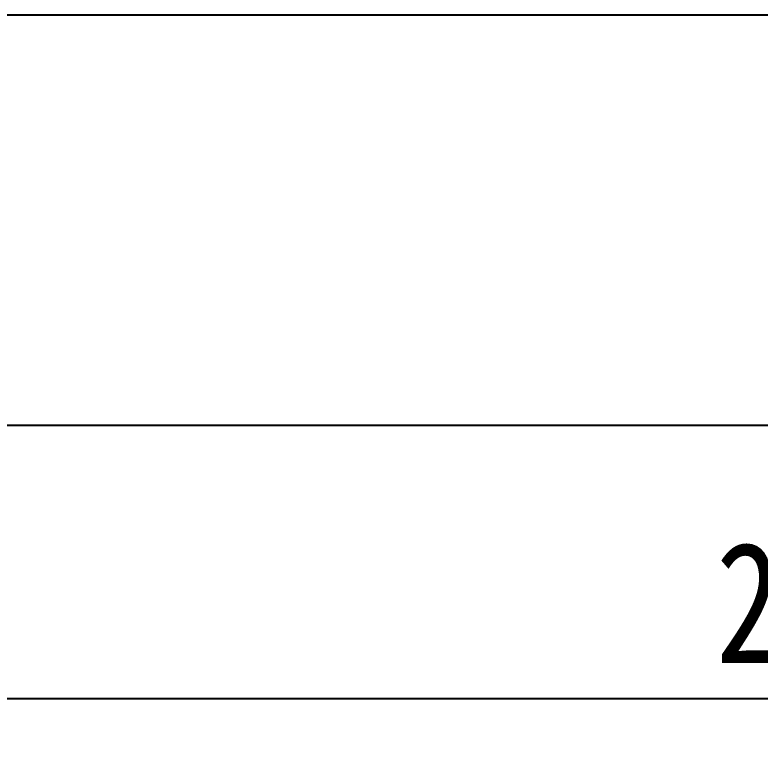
# Model space of a CAD drawing. Extents: x 59521 to 184406, y -1257 to 56672.
# Drawn here: x 67869.7 to 68323.2, y 17406.6 to 17854.2 of the extents above; entities that cross this region are included whole.
import ezdxf

# ---------------------------------------------------------------- set-up
doc = ezdxf.new("R2010")
doc.units = 0
doc.header["$MEASUREMENT"] = 0
doc.header["$PDMODE"] = 2
doc.header["$PDSIZE"] = 0.2
doc.layers.get('0').update_dxf_attribs({"linetype": 'CONTINUOUS'})
doc.layers.get('DEFPOINTS').update_dxf_attribs({"linetype": 'CONTINUOUS'})
doc.layers.add('THICK', color=7, linetype='CONTINUOUS', lineweight=0)
doc.styles.add('仿宋', font='', dxfattribs={"width": 0.8})
doc.styles.get('仿宋').set_extended_font_data('SimSun')
doc.dimstyles.new('12倍', dxfattribs={"dimscale": 21, "dimtxt": 3.5, "dimasz": 2.5, "dimexe": 1.5, "dimexo": 0, "dimgap": 1, "dimtad": 1, "dimtoh": 1, "dimdsep": 46, "dimtxsty": '仿宋', "dimcen": 2.5, "dimdle": 5, "dimclrd": 4, "dimclre": 4, "dimclrt": 3, "dimadec": 0, "dimazin": 0, "dimtfac": 1, "dimtmove": 0, "dimatfit": 3, "dimfxl": 1, "dimtolj": 1, "dimarcsym": 0})

# ---------------------------------------------------------------- blocks, each defined once
blk = doc.blocks.new('*D165')
at = {"color": 4, "linetype": 'Continuous', "lineweight": -2, "transparency": 16777216}
for p, q in [((67376.24, 17539.42), (67376.24, 17406.61)), ((69376.24, 17539.42), (69376.24, 17406.61)), ((67428.74, 17438.11), (69323.74, 17438.11))]:
    blk.add_line(p, q, dxfattribs=at)
at = {"color": 4, "transparency": 16777216}
for points in [[(67428.74, 17446.86), (67428.74, 17429.36), (67376.24, 17438.11)], [(69323.74, 17446.86), (69323.74, 17429.36), (69376.24, 17438.11)]]:
    blk.add_solid(points, dxfattribs=at)
at = {"layer": 'DEFPOINTS', "color": 0, "transparency": 16777216}
for p in [(67376.24, 17539.42), (69376.24, 17539.42), (69376.24, 17438.11)]:
    blk.add_point(p, dxfattribs=at)
at = {"color": 3, "transparency": 16777216, "insert": (68376.24, 17495.86), "char_height": 73.5, "attachment_point": 5, "style": '仿宋'}
blk.add_mtext('\\A1;2000', dxfattribs=at)

msp = doc.modelspace()

# ---------------------------------------------------------------- linework, layer by layer
at = {"layer": 'THICK', "lineweight": -3}
msp.add_lwpolyline([(77414.239, 17854.172), (77414.239, 17709.172), (77390.239, 17709.172), (77390.239, 17604.172), (65554.239, 17604.172), (65554.239, 17709.172), (65530.239, 17709.172), (65530.239, 17854.172)], close=True, dxfattribs=at)

# ---------------------------------------------------------------- dimensions: what is measured, and where the dimension line sits
dim = msp.add_linear_dim(base=(69376.239, 17438.113), p1=(67376.239, 17539.419), p2=(69376.239, 17539.419), dimstyle='12倍')
dim.commit()
dim.dimension.update_dxf_attribs({"geometry": '*D165', "text_midpoint": (68376.239, 17495.863)})

doc.saveas('drawing.dxf')
